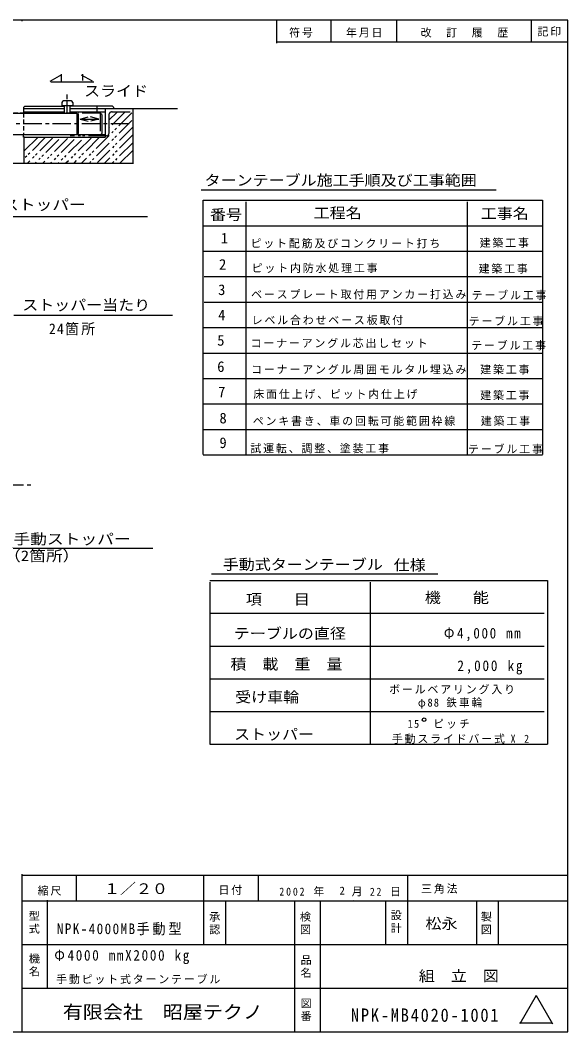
# Model space of a CAD drawing. Units: millimetres, scale not verified. Extents: x -3758 to 3982, y -2808 to 2752.
# Drawn here: x 973 to 3982, y -2808 to 2752 of the extents above; entities that cross this region are included whole.
import ezdxf
from ezdxf.enums import TextEntityAlignment as Align

# ---------------------------------------------------------------- set-up
doc = ezdxf.new("R2010")
doc.units = ezdxf.units.MM
doc.header["$LTSCALE"] = 20
for name, pattern in [('CHAIN1', [8, 5, -1, 1, -1]), ('DASHED1', [1.8, 1.2, -0.6]), ('DOUBLE_CHAIN1', [8.8, 5, -1, 0.6, -0.6, 0.6, -1])]:
    doc.linetypes.add(name, pattern=pattern)
doc.layers.add('0-0', color=7, linetype='Continuous')
doc.styles.add('@ＭＳ ゴシック', font='')
doc.styles.add('ＭＳ ゴシック', font='')
doc.styles.get('@ＭＳ ゴシック').set_extended_font_data('@MS Gothic')
doc.styles.get('ＭＳ ゴシック').set_extended_font_data('MS Gothic')

msp = doc.modelspace()

# ---------------------------------------------------------------- linework, layer by layer
at = {"layer": '0-0'}
for p, q in [((982.5, 2746.87), (982.5, 2751.88)), ((2382.5, 2624.99), (2382.5, 2751.88)), ((2682.5, 2628.67), (2682.5, 2751.88)), ((3042.5, 2628.67), (3042.5, 2751.88)), ((3782.5, 2632.35), (3782.5, 2751.88)), ((3982.5, 2631.87), (2382.5, 2631.87)), ((1136.84, 2416.11), (1200.69, 2452.97)), ((1197.71, 2455.49), (1197.71, 2412.53)), ((1369.56, 2416.11), (1309.92, 2450.54)), ((1315.86, 2455.49), (1315.86, 2419.69)), ((1140.42, 2412.53), (1376.72, 2412.53)), ((1201.55, 2299.25), (1201.55, 2283.61)), ((1201.55, 2283.25), (1261.55, 2283.25)), ((1252.55, 2308.25), (1210.55, 2308.25)), ((1216.55, 2241.86), (1216.55, 2282.86)), ((1246.55, 2242.21), (1246.55, 2283.58)), ((1261.55, 2299.25), (1261.55, 2283.61)), ((851.8, 2241.87), (1283.49, 2241.87)), ((991.22, 2247.92), (1216.4, 2247.92)), ((997.55, 2278.92), (991.55, 2272.92)), ((991.55, 2272.92), (991.55, 2240.48)), ((992.23, 2265.92), (1216.78, 2265.92)), ((997.55, 2278.92), (1216.78, 2278.92)), ((1201.55, 2265.92), (1216.85, 2265.92)), ((1246.45, 2247.92), (1442.71, 2247.92)), ((1479.83, 2279.42), (1246.83, 2279.42)), ((1246.83, 2265.92), (1837.17, 2265.92)), ((1247.65, 2265.92), (1261.55, 2265.92)), ((1283.49, 2241.92), (1292.49, 2232.92)), ((1283.79, 2241.57), (1283.79, 2123.09)), ((1292.49, 2130.92), (1292.49, 2232.92)), ((1396.55, 2248.26), (1396.55, 2277.63)), ((1441.55, 2110.11), (1441.55, 2265.92)), ((1479.83, 2279.42), (1485.83, 2273.42)), ((1485.83, 2273.42), (1485.83, 2265.38)), ((1592.23, 2265.51), (1592.23, 1967.39)), ((1302.7, 2208.42), (1346.31, 2220.1)), ((1302.7, 2208.42), (1404.36, 2208.42)), ((1302.7, 2208.42), (1346.44, 2196.7)), ((1404.36, 2208.42), (1359.9, 2220.33)), ((1404.36, 2208.42), (1360.13, 2196.57)), ((1440.84, 2121.87), (851, 2121.87)), ((991.55, 2109.92), (991.55, 2121.81)), ((992.23, 2112.88), (992.23, 1967.39)), ((1292.49, 2130.92), (1283.49, 2121.92)), ((991.55, 2109.92), (1441.55, 2109.92)), ((267.99, 1965.92), (1595.44, 1965.92)), ((1967.92, 1818.75), (3588.84, 1818.75)), ((1978.12, 1762.5), (3843.75, 1762.5)), ((1978.12, 364.06), (1978.12, 1762.5)), ((2212.5, 1753.12), (2212.5, 360.62)), ((3429.15, 1754.03), (3429.15, 364.06)), ((3843.75, 1762.5), (3843.75, 364.06)), ((431.95, 1672.65), (1672.65, 1672.65)), ((1979.98, 1622.5), (3844.93, 1622.5)), ((1979.98, 1482.5), (3841.91, 1482.5)), ((1982.99, 1342.5), (3838.9, 1342.5)), ((1982.99, 1202.5), (3844.93, 1202.5)), ((937.42, 1130.42), (1810.5, 1130.42)), ((1979.98, 1062.5), (3841.91, 1062.5)), ((1979.98, 922.5), (3841.91, 922.5)), ((1976.96, 782.5), (3841.91, 782.5)), ((1976.96, 642.5), (3844.93, 642.5)), ((1978.12, 502.5), (3843.75, 502.5)), ((1978.12, 362.5), (3843.75, 362.5)), ((839.71, -149.1), (1702.42, -149.1)), ((2015.62, -328.13), (3871.88, -328.13)), ((2025, -290.63), (3267.43, -290.63)), ((3871.88, -328.13), (3871.88, -1228.12)), ((2896.88, -337.5), (2896.88, -1222.94)), ((2015.62, -508.12), (3853.12, -508.12)), ((2015.62, -688.13), (3853.12, -688.13)), ((2015.62, -868.12), (3853.12, -868.12)), ((2015.62, -1048.12), (3853.12, -1048.12)), ((982.5, -2808.13), (982.5, -1941.8)), ((2282.5, -2085.66), (2282.5, -1945.44)), ((982.81, -1948.12), (3982.5, -1948.12)), ((1282.5, -2085.66), (1282.5, -1952.72)), ((1982.5, -2330.68), (1982.5, -1948.1)), ((2102.5, -1948.91), (2102.5, -1948.1)), ((3102.5, -2330.68), (3102.5, -1949.08)), ((3102.5, -2085.66), (3102.5, -1956.36)), ((983.55, -2088.13), (3982.5, -2088.13)), ((1122.5, -2564.34), (1122.5, -2085.66)), ((2102.5, -2330.68), (2102.5, -2089.29)), ((2482.5, -2808.13), (2482.5, -2090.62)), ((2622.5, -2808.13), (2622.5, -2090.62)), ((2802.5, -2085.66), (2802.5, -2085.2)), ((2982.5, -2330.68), (2982.5, -2091.19)), ((3482.5, -2330.68), (3482.5, -2091.19)), ((3602.5, -2330.68), (3602.5, -2091.19)), ((982.4, -2328.13), (3982.5, -2328.13)), ((982.4, -2568.13), (3982.5, -2568.13)), ((3809.29, -2608.04), (3719.29, -2763.93)), ((3809.29, -2608.04), (3899.29, -2763.93)), ((3717.65, -2759.12), (3897.65, -2759.12))]:
    msp.add_line(p, q, dxfattribs=at)
at = {"layer": '0-0', "linetype": 'CHAIN1'}
for p, q in [((1231.55, 2319.92), (1231.55, 2343.52)), ((1231.55, 2237.7), (1231.55, 2314.02)), ((830.91, 2183.87), (1572.17, 2183.87)), ((570.31, 198.38), (1039.77, 198.38))]:
    msp.add_line(p, q, dxfattribs=at)
at = {"layer": '0-0', "linetype": 'DASHED1'}
for p, q in [((1283.49, 2241.92), (856.55, 2241.92)), ((990.66, 2241.39), (990.66, 2124.55))]:
    msp.add_line(p, q, dxfattribs=at)
at = {"layer": '0-0', "linetype": 'DOUBLE_CHAIN1'}
for p, q in [((1283.49, 2241.87), (1292.49, 2232.87)), ((1413.51, 2241.9), (1291.5, 2241.9)), ((1292.26, 2241.02), (1292.26, 2240.33)), ((1585.93, 2242.91), (1308.94, 1965.92)), ((1412.98, 2242.23), (1412.98, 2122.42)), ((1413.51, 2241.9), (1422.51, 2232.9)), ((1422.51, 2130.87), (1422.51, 2232.9)), ((1459.55, 2229.92), (1459.55, 2127.92)), ((1505.53, 2247.36), (1460.36, 2202.19)), ((1548, 2247.4), (1460.85, 2160.25)), ((1477.55, 2247.92), (1590.42, 2247.92)), ((1586.9, 2201.45), (1354.91, 1969.46)), ((1447.55, 2115.92), (1246.83, 2115.92)), ((1589.38, 2161.5), (1397.49, 1969.62)), ((1422.51, 2130.87), (1413.51, 2121.87)), ((1589.83, 2119.53), (1437.94, 1967.64)), ((1110.44, 2106.82), (991.72, 1988.1)), ((1066.99, 2105.81), (992.72, 2031.53)), ((1150.34, 2104.3), (1013.94, 1967.9)), ((1184.69, 2096.23), (1056.36, 1967.89)), ((1232.17, 2101.28), (1097.29, 1966.4)), ((1269.05, 2095.73), (1138.71, 1965.39)), ((1308.95, 2093.21), (1182.15, 1966.41)), ((1362.26, 2104.09), (1224.08, 1965.91)), ((1405.24, 2104.64), (1266.51, 1965.91)), ((1589.27, 2076.55), (1480.42, 1967.69)), ((1589.73, 2034.57), (1522.9, 1967.74))]:
    msp.add_line(p, q, dxfattribs=at)
at = {"layer": '0-0'}
msp.add_lwpolyline([(-3757.5, -2808.13), (3982.5, -2808.13), (3982.5, 2751.88), (-3757.5, 2751.88)], close=True, dxfattribs=at)
msp.add_lwpolyline([(2015.62, -337.5), (2015.62, -1228.12), (3871.88, -1228.12)], dxfattribs=at)
msp.add_circle((3193.01, -1092.7), 10, dxfattribs=at)
for centre, start, end in [((1210.55, 2299.25), 90, 180), ((1252.55, 2299.25), 0, 90)]:
    msp.add_arc(centre, 9, start, end, dxfattribs=at)
at = {"layer": '0-0', "linetype": 'DOUBLE_CHAIN1'}
for centre, radius, start, end in [((1477.55, 2229.92), 18, 90, 180), ((1447.55, 2127.92), 12, 270, 0)]:
    msp.add_arc(centre, radius, start, end, dxfattribs=at)

# ---------------------------------------------------------------- texts
at = {"layer": '0-0', "style": 'ＭＳ ゴシック'}
for s, height, width, p in [('スライド', 58.65, 1.1, (1323.39, 2316.3)), ('ターンテーブル施工手順及び工事範囲', 58.65, 1.1, (1986.03, 1825.19)), (' 手動ストッパー', 58.65, 1.15, (643.33, 1691.03)), ('工程名', 58.65, 1.1, (2585.56, 1645.56)), ('工事名', 58.65, 1.1, (3504.48, 1642.55)), ('番号', 58.65, 1.1, (2015.85, 1636.31)), ('ストッパー当たり', 58.65, 1.1, (983.37, 1139.61)), (' 手動ストッパー', 58.65, 1.15, (889.58, -146.76)), ('（2箇所）', 58.65, 1.15, (883.95, -238.63)), ('手動式ターンテーブル', 58.65, 1.1, (2085.93, -286.42)), ('仕様', 58.65, 1.1, (3025.55, -289.52)), ('機\u3000\u3000能', 58.65, 1.1, (3196.88, -468.75)), ('項\u3000\u3000目', 58.65, 1.1, (2212.5, -478.13)), ('テーブルの直径', 58.65, 1.1, (2146.88, -665.63)), ('積\u3000載\u3000重\u3000量', 58.65, 1.1, (2128.13, -834.38)), ('受け車輪', 58.65, 1.1, (2154.16, -1015.17)), ('ストッパー', 58.65, 1.1, (2147.95, -1219.84)), ('１／２０', 58.65, 1.1, (1432.79, -2068.4)), ('松永', 58.65, 1.1, (3200.22, -2260.21)), ('組\u3000立\u3000図', 58.65, 1.1, (3163.61, -2548.61)), ('有限会社\u3000昭屋テクノ', 73.31, 1.1, (1206.69, -2758.22))]:
    msp.add_text(s, height=height, dxfattribs=dict(at, width=width)).set_placement(p, align=Align.BOTTOM_LEFT)
for s, height, p in [('1', 58.65, (2075.5, 1507.08)), ('2', 58.65, (2065.56, 1362.94)), ('3', 58.65, (2060.59, 1223.77)), ('4', 58.65, (2060.59, 1084.59)), ('5', 58.65, (2055.62, 945.42)), ('6', 58.65, (2055.62, 801.28)), ('7', 58.65, (2060.59, 662.11)), ('8', 58.65, (2067.75, 518.26)), ('9', 58.65, (2067.75, 382.51)), ('2', 43.99, (2727.54, -2067.67))]:
    msp.add_text(s, height=height, dxfattribs=at).set_placement(p, align=Align.BOTTOM_LEFT)
at = {"layer": '0-0', "attachment_point": 7, "style": 'ＭＳ ゴシック'}
for s, insert, char_height in [('\\T1.17;符号', (2450.75, 2656.75), 43.99), ('\\T1.17;年月日', (2763.57, 2656.75), 43.99), ('\\T1.17;改\u3000訂\u3000履\u3000歴', (3173.77, 2656.75), 43.99), ('\\T1.17;記印', (3816, 2662.96), 43.99), ('\\T1.17;ピット配筋及びコンクリート打ち', (2239.08, 1497.94), 43.99), ('\\T1.17;建築工事', (3498.45, 1500.95), 43.99), ('\\T1.17;ピット内防水処理工事', (2245.11, 1362.36), 43.99), ('\\T1.17;建築工事', (3492.42, 1359.34), 43.99), ('\\T1.17;ベースプレート取付用アンカー打込み', (2242.09, 1217.74), 43.99), ('\\T1.17;テーブル工事', (3454.32, 1213.16), 43.99), ('\\T1.17;レベル合わせベース板取付', (2245.11, 1076.14), 43.99), ('\\T1.17;テーブル工事', (3438.15, 1070.95), 43.99), ('\\T1.17;\\W0.95;24箇所', (1130.42, 1020.13), 58.65), ('\\T1.17;コーナーアングル芯出しセット', (2239.08, 949.6), 43.99), ('\\T1.17;テーブル工事', (3451.82, 937.43), 43.99), ('\\T1.17;コーナーアングル周囲モルタル埋込み', (2242.09, 804.98), 43.99), ('\\T1.17;建築工事', (3501.46, 804.98), 43.99), ('\\T1.17;床面仕上げ、ピット内仕上げ', (2254.14, 669.4), 43.99), ('\\T1.17;建築工事', (3501.46, 663.38), 43.99), ('\\T1.17;ペンキ書き、車の回転可能範囲枠線', (2251.13, 521.77), 43.99), ('\\T1.17;建築工事', (3504.48, 521.77), 43.99), ('\\T1.17;試運転、調整、塗装工事', (2237.88, 370.94), 43.99), ('\\T1.17;テーブル工事', (3434.77, 367.5), 43.99), ('\\T1.25;\\W0.9;Φ4,000\\~mm', (3301.54, -661.65), 58.65), ('\\T1.28;\\W0.9;2,000\\~kg', (3375.97, -844.61), 58.65), ('\\T1.17;ボールベアリング入り', (3000.74, -953.15), 43.99), ('\\T1.22;\\W0.95;φ88\\~鉄車輪', (3158.74, -1032.64), 43.99), ('\\T1.25;\\W0.95;15\\~\\~ピッチ', (3101.84, -1141.8), 43.99), ('\\T1.17;手動スライドバー式', (3015.42, -1225.28), 43.99), ('\\T1.38;\\W0.9;X\\~2', (3668.35, -1219.39), 43.99), ('\\T1.17;日付', (2062.53, -2056.41), 43.99), ('\\T1.17;三角法', (3176.13, -2048.73), 43.99), ('\\T1.17;縮尺', (1068.44, -2059.94), 43.99), ('\\T1.38;\\W0.9;2002', (2397.22, -2060.41), 43.99), ('\\T1.17;\u3000\u3000\u3000年\u3000\u3000月\u3000\u3000日', (2373.57, -2064.09), 43.99), ('\\T1.36;\\W0.9;22', (2894.51, -2060.41), 43.99), ('\\T1.22;\\W0.9;NPK-4000MB手動型', (1173.94, -2278.21), 58.65), ('\\T1.26;\\W0.9;Φ4000\\~mmX2000\\~kg', (1160.19, -2436.35), 58.65), ('\\T1.17;手動ピット式ターンテーブル', (1170.31, -2546.82), 43.99), ('\\T1.22;\\W0.9;NPK-MB4020-1001', (2790.46, -2754.54), 73.31)]:
    msp.add_mtext(s, dxfattribs=dict(at, insert=insert, char_height=char_height))
at = {"layer": '0-0', "char_height": 43.99, "attachment_point": 7, "rotation": 270, "style": '@ＭＳ ゴシック'}
for s, insert in [('\\T1.17;型式', (1021.9, -2140.89)), ('\\T1.17;承認', (2012.61, -2144.73)), ('\\T1.17;検図', (2511.81, -2144.73)), ('\\T1.17;設計', (3011.01, -2137.05)), ('\\T1.17;製図', (3506.37, -2144.73)), ('\\T1.17;機名', (1021.9, -2375.13)), ('\\T1.17;品名', (2515.65, -2382.81)), ('\\T1.17;図番', (2515.65, -2620.89))]:
    msp.add_mtext(s, dxfattribs=dict(at, insert=insert))

doc.saveas('drawing.dxf')
